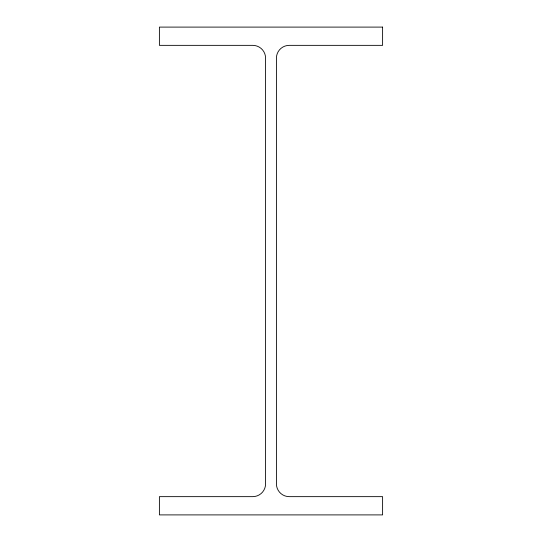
<?xml version="1.0" encoding="UTF-8"?>
<svg xmlns="http://www.w3.org/2000/svg" width="542" height="542" viewBox="0 0 542 542"><rect width="100%" height="100%" fill="white"/><g stroke="black" fill="none" stroke-linecap="round" stroke-linejoin="round"><path stroke-width="0.81" d="M382.605 27.1L159.395 27.1L159.395 45.352L252.748 45.352A12.845 12.845 0 0 1 265.594 58.197L265.594 483.803A12.845 12.845 0 0 1 252.748 496.648L159.395 496.648L159.395 514.9L382.605 514.9L382.605 496.648L289.252 496.648A12.845 12.845 0 0 1 276.406 483.803L276.406 58.197A12.845 12.845 0 0 1 289.252 45.352L382.605 45.352L382.605 27.1"/></g></svg>
